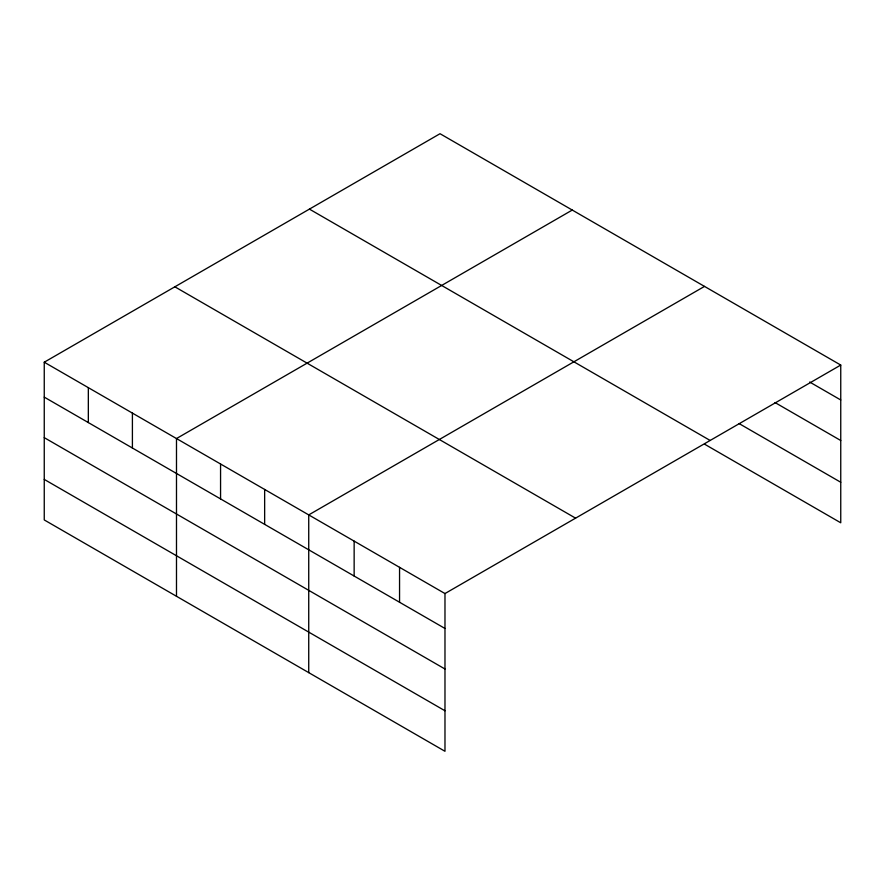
<?xml version="1.0" encoding="UTF-8"?>
<svg xmlns="http://www.w3.org/2000/svg" width="885" height="885" viewBox="0 0 885 885"><rect width="100%" height="100%" fill="white"/><g stroke="black" fill="none" stroke-linecap="round" stroke-linejoin="round"><path stroke-width="1.33" d="M44.25 362.208L444.978 593.558L444.978 751.288L44.25 519.938L44.25 362.208L440.022 133.712L840.75 365.062L840.75 522.792L704.504 444.137M572.263 210.055L176.491 438.551L176.491 596.28M704.504 286.397L308.732 514.904L308.732 672.633M444.978 593.558L840.75 365.062M809.675 382.032L840.75 399.976M775.017 402.553L840.75 440.509M739.163 423.616L840.75 482.259M309.418 209.114L710.146 440.464M174.854 286.806L575.582 518.156M44.25 397.122L444.978 628.472M44.25 437.644L444.978 669.005M44.25 479.404L444.978 710.766M399.555 567.34L399.555 602.254M354.144 541.122L354.144 576.035M264.648 489.449L264.648 524.362M220.564 464.005L220.564 498.919M132.407 413.107L132.407 448.02M88.334 387.652L88.334 422.565"/></g></svg>
